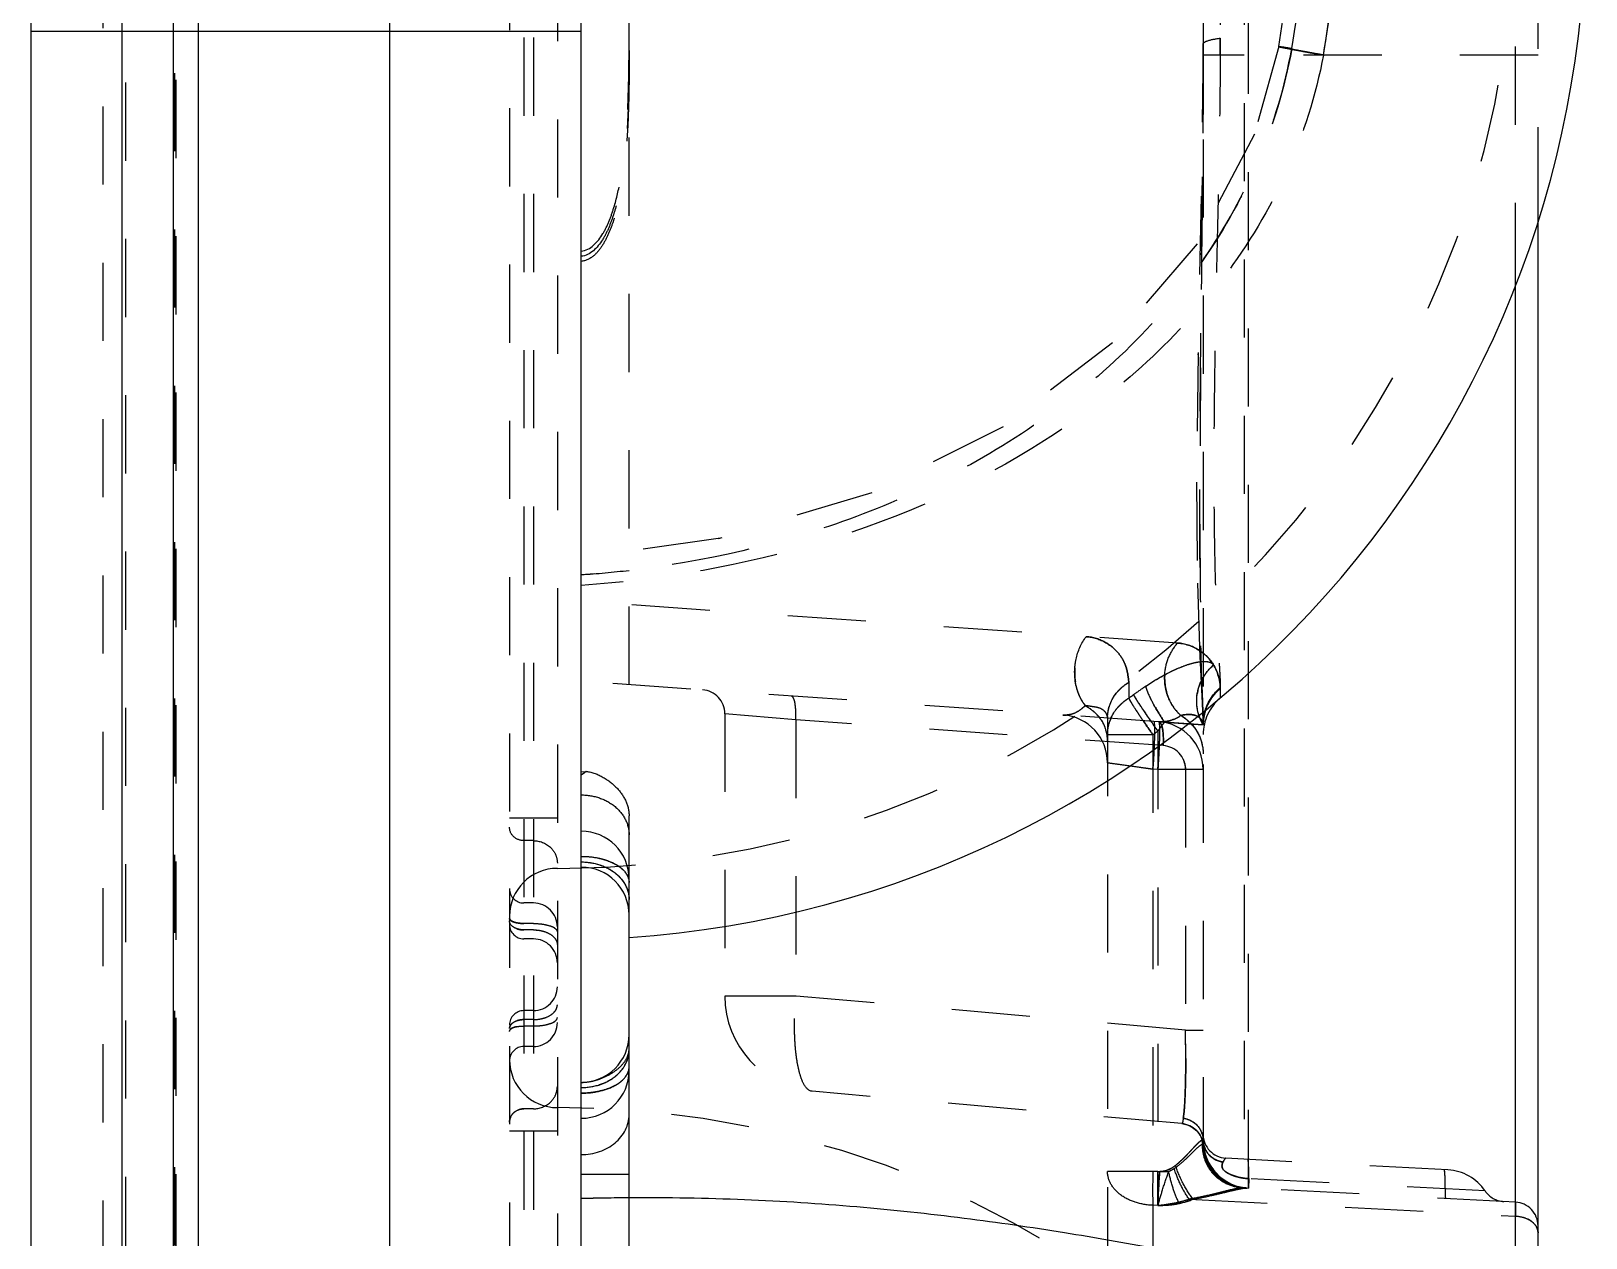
# Model space of a CAD drawing. Header units: millimetres. Extents: x -840 to 1682, y -9216 to -2117.
# Drawn here: x -127.96 to -95.46, y -2561.05 to -2535.83 of the extents above; entities that cross this region are included whole.
import ezdxf

# ---------------------------------------------------------------- set-up
doc = ezdxf.new("R2010")
doc.units = ezdxf.units.MM
doc.header["$LTSCALE"] = 16.335
doc.linetypes.add('HIDDEN', pattern=[0.2, 0.1, -0.1])
doc.layers.get('0').update_dxf_attribs({"linetype": 'CONTINUOUS'})
doc.layers.add('DEFAULT_2', color=8, linetype='HIDDEN')

msp = doc.modelspace()

# ---------------------------------------------------------------- linework, layer by layer
at = {"color": 7, "linetype": 'Continuous'}
for p, q in [((-126.068, -2404.732), (-126.068, -2616.931)), ((-124.99, -2616.987), (-124.99, -2404.675)), ((-124.463, -2616.488), (-124.463, -2405.175)), ((-127.963, -2614.933), (-127.963, -2406.729)), ((-120.463, -2605.831), (-120.463, -2415.831)), ((-116.463, -2601.831), (-116.463, -2419.831)), ((-127.963, -2535.831), (-116.463, -2535.831)), ((-96.463, -2565.159), (-96.463, -2539.47)), ((-96.937, -2561.657), (-96.937, -2541.057)), ((-115.463, -2597.275), (-115.463, -2553.557)), ((-115.463, -2559.73), (-116.463, -2559.73))]:
    msp.add_line(p, q, dxfattribs=at)
for centre, radius, start, end in [((-116.963, -2533.331), 21.5, 274.0006, 85.9994), ((-116.463, -2553.555), 1, 0, 90), ((-116.463, -2557.555), 1, 270, 0)]:
    msp.add_arc(centre, radius, start, end, dxfattribs=at)
for points, knots in [([(-115.756, -2559.068), (-115.668, -2558.994), (-115.519, -2558.815), (-115.463, -2558.587), (-115.463, -2558.478)], [0, 0, 0, 0, 0.513654, 1, 1, 1, 1]), ([(-116.463, -2559.313), (-116.334, -2559.313), (-116.079, -2559.272), (-115.851, -2559.148), (-115.756, -2559.068)], [0, 0, 0, 0, 0.510803, 1, 1, 1, 1]), ([(-100.951, -2561.867), (-101.049, -2561.872), (-101.291, -2561.854), (-101.714, -2561.795), (-102.26, -2561.699), (-102.915, -2561.575), (-103.667, -2561.43), (-104.825, -2561.211), (-106.428, -2560.929), (-108.502, -2560.628), (-110.732, -2560.389), (-113.068, -2560.24), (-114.657, -2560.212), (-115.461, -2560.218)], [0, 0, 0, 0, 0.020044, 0.049542, 0.087724, 0.133626, 0.186248, 0.244638, 0.375348, 0.520016, 0.674356, 0.835168, 1, 1, 1, 1])]:
    msp.add_open_spline(points, degree=3, knots=knots, dxfattribs=at)
at = {"layer": 'DEFAULT_2', "color": 8, "linetype": 'HIDDEN'}
for p, q in [((-125.99, -2406.228), (-125.99, -2615.435)), ((-124.937, -2406.173), (-124.937, -2615.49)), ((-126.463, -2406.727), (-126.463, -2614.935)), ((-124.963, -2415.831), (-124.963, -2605.831)), ((-117.963, -2419.831), (-117.963, -2601.831)), ((-116.963, -2423.331), (-116.963, -2598.331)), ((-117.663, -2424.888), (-117.663, -2596.775)), ((-117.463, -2424.888), (-117.463, -2596.775)), ((-115.463, -2549.492), (-115.463, -2512.831)), ((-103.463, -2518.492), (-103.463, -2559.101)), ((-96.937, -2541.057), (-96.937, -2525.605)), ((-96.463, -2539.47), (-96.463, -2527.192)), ((-103.108, -2530.803), (-103.108, -2535.978)), ((-102.61, -2534.07), (-102.61, -2560.01)), ((-102.516, -2560.015), (-102.516, -2534.065)), ((-103.463, -2536.101), (-103.505, -2539.331)), ((-103.463, -2536.101), (-103.463, -2536.15)), ((-103.463, -2536.15), (-103.463, -2536.333)), ((-103.108, -2536.108), (-103.108, -2535.978)), ((-101.884, -2536.156), (-102.407, -2538.03)), ((-101.882, -2536.156), (-101.884, -2536.156)), ((-96.463, -2536.331), (-103.463, -2536.331)), ((-102.39, -2537.985), (-103.616, -2540.319)), ((-103.504, -2539.284), (-103.572, -2542.601)), ((-103.589, -2540.28), (-105.393, -2542.379)), ((-105.358, -2542.346), (-107.685, -2544.127)), ((-103.571, -2542.559), (-103.602, -2545.298)), ((-107.644, -2544.102), (-110.438, -2545.502)), ((-103.602, -2545.262), (-103.585, -2547.398)), ((-110.393, -2545.484), (-113.601, -2546.443)), ((-113.552, -2546.432), (-116.463, -2546.838)), ((-103.585, -2547.369), (-103.535, -2548.923)), ((-103.997, -2548.623), (-116.463, -2547.751)), ((-103.536, -2548.901), (-103.463, -2550.287)), ((-104.394, -2550.266), (-116.463, -2549.422)), ((-105.019, -2549.442), (-105.019, -2549.773)), ((-103.108, -2549.557), (-103.108, -2549.771)), ((-111.981, -2550.228), (-113.463, -2550.098)), ((-113.463, -2550.098), (-113.463, -2555.999)), ((-104.299, -2550.765), (-111.981, -2550.228)), ((-111.981, -2550.228), (-111.981, -2555.999)), ((-105.463, -2550.191), (-105.463, -2562.911)), ((-103.463, -2550.331), (-104.275, -2550.275)), ((-104.275, -2550.275), (-103.888, -2550.302)), ((-104.516, -2550.537), (-105.463, -2550.537)), ((-104.516, -2550.537), (-104.516, -2559.668)), ((-104.411, -2550.463), (-104.411, -2559.67)), ((-103.888, -2550.302), (-103.568, -2550.324)), ((-103.568, -2550.324), (-103.463, -2550.331)), ((-103.464, -2550.331), (-103.463, -2550.331)), ((-103.463, -2550.312), (-103.463, -2550.287)), ((-103.463, -2550.331), (-103.463, -2550.331)), ((-104.516, -2551.257), (-105.463, -2551.124)), ((-105.463, -2551.124), (-105.043, -2551.183)), ((-105.043, -2551.183), (-104.516, -2551.257)), ((-116.463, -2551.314), (-116.359, -2551.305)), ((-104.411, -2551.264), (-104.516, -2551.257)), ((-103.463, -2551.264), (-104.411, -2551.264)), ((-103.834, -2551.264), (-103.834, -2556.711)), ((-116.963, -2552.285), (-117.963, -2552.285)), ((-115.463, -2553.557), (-115.463, -2552.235)), ((-117.463, -2552.752), (-117.663, -2552.752)), ((-117.463, -2554.055), (-117.663, -2554.055)), ((-117.463, -2554.483), (-117.663, -2554.483)), ((-117.463, -2554.617), (-117.663, -2554.617)), ((-117.463, -2554.805), (-117.663, -2554.805)), ((-111.981, -2555.999), (-113.463, -2555.999)), ((-103.834, -2556.711), (-111.981, -2555.999)), ((-117.463, -2556.305), (-117.663, -2556.305)), ((-117.463, -2556.492), (-117.663, -2556.492)), ((-117.463, -2556.626), (-117.663, -2556.626)), ((-103.834, -2556.711), (-103.463, -2556.711)), ((-117.463, -2557.055), (-117.663, -2557.055)), ((-103.912, -2558.667), (-111.638, -2557.991)), ((-117.463, -2558.357), (-117.663, -2558.357)), ((-103.912, -2558.667), (-103.773, -2558.7)), ((-116.963, -2558.824), (-117.963, -2558.824)), ((-103.463, -2559.016), (-103.481, -2559.014)), ((-103.463, -2558.895), (-103.463, -2558.895)), ((-103.463, -2558.964), (-103.463, -2559.001)), ((-103.662, -2559.245), (-103.77, -2559.353)), ((-103.473, -2559.11), (-103.483, -2559.109)), ((-104.516, -2559.668), (-105.463, -2559.668)), ((-104.411, -2559.67), (-104.516, -2559.668)), ((-104.411, -2559.67), (-104.183, -2559.67)), ((-98.347, -2559.633), (-102.99, -2559.39)), ((-96.937, -2560.307), (-102.649, -2560.008)), ((-97.569, -2560.074), (-102.511, -2559.815)), ((-103.757, -2560.242), (-96.937, -2560.599)), ((-104.404, -2560.375), (-104.516, -2560.374)), ((-104.411, -2560.376), (-104.516, -2560.374)), ((-104.516, -2560.374), (-104.516, -2563.617))]:
    msp.add_line(p, q, dxfattribs=at)
for points in [[(-103.464, -2550.331), (-103.463, -2550.331), (-103.464, -2550.331)], [(-103.462, -2550.333), (-103.463, -2550.331), (-103.463, -2550.331)], [(-103.775, -2558.699), (-103.686, -2558.744), (-103.596, -2558.818), (-103.529, -2558.905), (-103.486, -2558.996), (-103.466, -2559.067), (-103.462, -2559.092), (-103.461, -2559.097)], [(-103.461, -2559.097), (-103.461, -2559.098), (-103.461, -2559.098), (-103.461, -2559.096)]]:
    msp.add_lwpolyline(points, dxfattribs=at)
for centre, radius, start, end in [((-116.963, -2533.331), 20, 270, 90), ((-117.746, -2533.324), 16.112, 349.875, 85.4334), ((-117.873, -2533.328), 17.186, 349.9357, 1.8802), ((-117.758, -2533.329), 16.398, 349.9244, 359.9904), ((-117.847, -2533.329), 17.16, 349.9244, 357.9924), ((-203.43, -2536.017), 100.323, 359.81462, 359.94819), ((-117.905, -2525.812), 21.43, 273.858, 276.5505), ((-104.036, -2549.549), 0.918, 40.78, 51.3274), ((-104.06, -2549.575), 0.952, 359.9474, 40.7718), ((-104.843, -2549.233), 1.306, 175.9701, 188.7435), ((-113.963, -2550.098), 0.5, 0, 86), ((-97.333, -2560.33), 13.057, 124.1303, 125.5164), ((-102.704, -2549.826), 0.895, 166.0032, 170.8244), ((-102.468, -2550.343), 0.999, 129.8251, 146.304), ((-105.244, -2549.388), 0.872, 214.3117, 218.2816), ((-116.574, -2533.361), 20.072, 305.1498, 305.4998), ((-56.665, -2548.148), 46.844, 181.8429, 182.3124), ((-102.463, -2550.536), 1, 130.124, 180), ((-106.463, -2551.124), 1, 0, 86), ((-106.378, -2549.547), 0.583, 285.1561, 301.6171), ((-104.596, -2550.542), 0.868, 156.3961, 159.7638), ((-86.43, -2537.836), 22.1, 214.1479, 215.0795), ((-88.078, -2538.812), 20.063, 214.4024, 214.7614), ((-86.333, -2537.605), 22.185, 214.755, 215.4241), ((-99.616, -2547.222), 5.57, 209.5745, 213.2367), ((-96.628, -2555.915), 9.502, 143.5912, 144.995), ((-104.463, -2551.264), 1, 0, 86), ((-97.119, -2555.556), 8.894, 143.5708, 144.0631), ((-104.444, -2550.992), 0.999, 50.1918, 58.9203), ((-106.244, -2550.669), 0.781, 9.5116, 21.8999), ((-106.214, -2550.664), 0.751, 0.0484, 9.463), ((-116.609, -2533.363), 21.005, 305.1498, 305.4998), ((-116.587, -2533.393), 20.968, 305.1496, 305.4996), ((-96.362, -2556.104), 9.829, 144.0699, 144.9797), ((-122.717, -2549.986), 18.246, 356.0079, 357.2093), ((-118.629, -2550.198), 14.153, 357.2578, 357.5618), ((-106.162, -2550.642), 1.867, 356.2357, 0.0734), ((-104.334, -2551.264), 0.5, 0.0002, 86.0002), ((-129.125, -2533.433), 21.963, 305.2053, 305.5386), ((-116.963, -2554.331), 1, 90, 180), ((-116.463, -2554.305), 1, 0, 90), ((-117.663, -2553.755), 0.3, 180, 270), ((-117.463, -2554.555), 0.5, 0, 90), ((-117.663, -2554.505), 0.3, 180, 270), ((-117.463, -2555.305), 0.5, 0, 90), ((-117.463, -2555.805), 0.5, 270, 0), ((-111.463, -2555.999), 2, 180, 265), ((-117.663, -2556.605), 0.3, 90, 180), ((-117.463, -2556.555), 0.5, 270, 0), ((-133.869, -2557.321), 30.041, 0.0327, 1.1618), ((-117.663, -2557.355), 0.3, 90, 180), ((-116.463, -2556.805), 1, 270, 0), ((-116.963, -2557.331), 1, 180, 270), ((-116.963, -2578.331), 20, 270, 90), ((-103.956, -2559.165), 0.5, 5.705, 85), ((-103.947, -2559.029), 0.485, 16.0879, 27.6972), ((-102.963, -2558.89), 0.5, 180, 266.9973), ((-102.463, -2559.016), 1, 180, 267), ((-103.037, -2559.016), 0.427, 180.0105, 190.5481), ((-102.571, -2559.111), 0.913, 179.8426, 213.0193), ((-102.563, -2559.111), 0.9, 180, 267), ((-102.588, -2559.123), 0.892, 212.9502, 222.8185), ((-98.399, -2560.632), 1, 33.9091, 87), ((-115.123, -2610.56), 50.344, 90.3848, 91.5262), ((-104.357, -2558.565), 1.781, 282.2757, 289.6923), ((-97.154, -2559.795), 0.5, 213.9092, 267), ((-96.963, -2560.806), 0.5, 359.9559, 86.9976), ((-115.813, -2560.293), 18.879, 359.0701, 359.5515)]:
    msp.add_arc(centre, radius, start, end, dxfattribs=at)
for points, knots in [([(-116.463, -2540.43), (-116.27, -2540.416), (-116.038, -2540.147), (-115.877, -2539.803), (-115.745, -2539.427), (-115.637, -2538.944), (-115.527, -2538.154), (-115.471, -2537.151), (-115.463, -2536.346), (-115.463, -2535.942)], [0, 0, 0, 0, 0.121674, 0.183671, 0.245621, 0.369741, 0.494503, 0.746031, 1, 1, 1, 1]), ([(-101.613, -2536.198), (-101.759, -2537.02), (-102.251, -2538.631), (-103.499, -2540.808), (-105.15, -2542.679), (-107.099, -2544.219), (-109.264, -2545.432), (-112.347, -2546.631), (-114.815, -2547.083), (-116.463, -2547.194)], [0, 0, 0, 0, 0.126244, 0.251805, 0.376624, 0.501064, 0.625537, 0.750283, 1, 1, 1, 1]), ([(-115.463, -2536.236), (-115.463, -2536.625), (-115.472, -2537.399), (-115.532, -2538.363), (-115.645, -2539.121), (-115.754, -2539.585), (-115.886, -2539.944), (-116.047, -2540.274), (-116.277, -2540.525), (-116.463, -2540.538)], [0, 0, 0, 0, 0.253843, 0.505201, 0.629895, 0.753983, 0.815944, 0.877983, 1, 1, 1, 1]), ([(-103.463, -2550.311), (-103.463, -2550.252), (-103.469, -2550.098), (-103.481, -2549.809), (-103.493, -2549.408), (-103.512, -2548.651), (-103.528, -2547.449), (-103.536, -2545.723), (-103.526, -2543.66), (-103.505, -2541.319), (-103.477, -2538.768), (-103.463, -2537.006), (-103.463, -2536.101)], [0, 0, 0, 0, 0.012552, 0.032599, 0.060917, 0.097278, 0.192377, 0.314862, 0.461532, 0.627904, 0.80905, 1, 1, 1, 1]), ([(-103.463, -2536.101), (-103.463, -2536.087), (-103.428, -2536.053), (-103.311, -2536.011), (-103.195, -2535.99), (-103.108, -2535.978)], [0, 0, 0, 0, 0.111945, 0.318091, 1, 1, 1, 1]), ([(-103.452, -2540.594), (-102.999, -2539.939), (-102.216, -2538.532), (-101.753, -2536.987), (-101.613, -2536.198)], [0, 0, 0, 0, 0.498714, 1, 1, 1, 1]), ([(-103.108, -2535.978), (-103.107, -2536.817), (-103.128, -2538.453), (-103.186, -2540.82), (-103.228, -2543), (-103.246, -2544.935), (-103.232, -2546.577), (-103.197, -2547.887), (-103.146, -2548.758), (-103.115, -2549.274), (-103.107, -2549.472), (-103.108, -2549.557)], [0, 0, 0, 0, 0.185408, 0.361202, 0.523074, 0.666856, 0.788696, 0.885789, 0.956153, 0.981343, 1, 1, 1, 1]), ([(-100.951, -2536.331), (-101.015, -2536.32), (-101.141, -2536.297), (-101.322, -2536.265), (-101.486, -2536.235), (-101.624, -2536.209), (-101.721, -2536.19), (-101.782, -2536.178), (-101.817, -2536.172), (-101.843, -2536.166), (-101.865, -2536.162), (-101.874, -2536.158), (-101.884, -2536.158), (-101.884, -2536.156)], [0, 0, 0, 0, 0.205448, 0.403234, 0.581864, 0.732605, 0.848748, 0.893399, 0.930044, 0.959336, 0.981141, 0.995023, 1, 1, 1, 1]), ([(-101.884, -2536.156), (-101.884, -2536.158), (-101.874, -2536.158), (-101.865, -2536.162), (-101.843, -2536.166), (-101.817, -2536.172), (-101.782, -2536.178), (-101.721, -2536.19), (-101.624, -2536.209), (-101.486, -2536.235), (-101.322, -2536.265), (-101.141, -2536.297), (-101.015, -2536.32), (-100.951, -2536.331)], [0, 0, 0, 0, 0.004978, 0.018861, 0.040666, 0.069959, 0.106605, 0.151255, 0.267399, 0.41814, 0.596769, 0.794554, 1, 1, 1, 1]), ([(-101.613, -2536.198), (-101.676, -2536.187), (-101.758, -2536.173), (-101.848, -2536.161), (-101.874, -2536.156), (-101.882, -2536.156)], [0, 0, 0, 0, 0.708802, 0.91018, 1, 1, 1, 1]), ([(-100.951, -2536.331), (-101.107, -2537.172), (-101.632, -2538.816), (-102.96, -2541.022), (-104.702, -2542.904), (-107.425, -2544.958), (-111.37, -2546.704), (-114.758, -2547.302), (-116.463, -2547.417)], [0, 0, 0, 0, 0.125438, 0.250467, 0.375087, 0.499635, 0.749091, 1, 1, 1, 1]), ([(-115.463, -2536.502), (-115.463, -2536.878), (-115.47, -2537.44), (-115.511, -2538.186), (-115.565, -2538.74), (-115.651, -2539.287), (-115.763, -2539.734), (-115.893, -2540.078), (-116.022, -2540.324), (-116.193, -2540.544), (-116.37, -2540.638), (-116.463, -2540.644)], [0, 0, 0, 0, 0.252911, 0.378471, 0.503369, 0.627606, 0.751274, 0.813052, 0.874938, 0.937226, 1, 1, 1, 1]), ([(-103.463, -2536.333), (-103.465, -2537.808), (-103.498, -2540.58), (-103.534, -2544.368), (-103.534, -2547.334), (-103.506, -2549.002), (-103.485, -2549.655)], [0, 0, 0, 0, 0.33212, 0.624329, 0.852952, 1, 1, 1, 1]), ([(-102.61, -2536.331), (-102.716, -2536.331), (-102.912, -2536.332), (-103.169, -2536.332), (-103.347, -2536.337), (-103.436, -2536.335), (-103.462, -2536.339)], [0, 0, 0, 0, 0.37247, 0.688872, 0.907573, 1, 1, 1, 1]), ([(-106.147, -2549.141), (-106.142, -2549.081), (-106.11, -2548.85), (-106.014, -2548.625), (-105.908, -2548.489)], [0, 0, 0, 0, 0.260014, 1, 1, 1, 1]), ([(-105.019, -2549.442), (-105.028, -2549.335), (-105.05, -2549.174), (-105.134, -2548.974), (-105.261, -2548.788), (-105.505, -2548.579), (-105.764, -2548.497), (-105.908, -2548.489)], [0, 0, 0, 0, 0.225848, 0.338007, 0.452081, 0.697637, 1, 1, 1, 1]), ([(-105.908, -2548.489), (-105.764, -2548.497), (-105.505, -2548.579), (-105.261, -2548.788), (-105.134, -2548.974), (-105.05, -2549.174), (-105.028, -2549.335), (-105.019, -2549.442)], [0, 0, 0, 0, 0.302346, 0.54791, 0.661988, 0.77416, 1, 1, 1, 1]), ([(-104.266, -2549.273), (-104.258, -2549.152), (-104.203, -2548.916), (-104.075, -2548.709), (-103.997, -2548.623)], [0, 0, 0, 0, 0.507273, 1, 1, 1, 1]), ([(-103.996, -2548.622), (-103.825, -2548.634), (-103.53, -2548.741), (-103.198, -2549.09), (-103.108, -2549.398), (-103.108, -2549.576)], [0, 0, 0, 0, 0.36378, 0.624582, 1, 1, 1, 1]), ([(-103.462, -2548.833), (-103.494, -2548.807), (-103.651, -2548.696), (-103.844, -2548.632), (-103.996, -2548.622)], [0, 0, 0, 0, 0.209657, 1, 1, 1, 1]), ([(-105.928, -2549.928), (-105.968, -2549.877), (-106.115, -2549.641), (-106.161, -2549.351), (-106.147, -2549.141)], [0, 0, 0, 0, 0.235706, 1, 1, 1, 1]), ([(-104.66, -2549.521), (-104.495, -2549.41), (-104.251, -2549.265), (-103.928, -2549.121), (-103.728, -2549.05), (-103.556, -2549.012), (-103.398, -2548.998), (-103.277, -2549.03), (-103.246, -2549.08)], [0, 0, 0, 0, 0.385547, 0.547715, 0.685045, 0.797203, 0.88521, 1, 1, 1, 1]), ([(-104.66, -2549.521), (-104.439, -2549.372), (-104.119, -2549.189), (-103.705, -2549.041), (-103.533, -2549.008), (-103.459, -2549.006)], [0, 0, 0, 0, 0.606157, 0.831758, 1, 1, 1, 1]), ([(-104.266, -2549.273), (-104.277, -2549.435), (-104.232, -2549.761), (-104.046, -2550.036), (-103.928, -2550.136)], [0, 0, 0, 0, 0.512519, 1, 1, 1, 1]), ([(-103.463, -2550.331), (-103.579, -2550.141), (-103.648, -2549.768), (-103.482, -2549.339), (-103.333, -2549.154), (-103.246, -2549.08)], [0, 0, 0, 0, 0.48965, 0.749746, 1, 1, 1, 1]), ([(-103.471, -2549.356), (-103.456, -2549.33), (-103.393, -2549.229), (-103.313, -2549.138), (-103.246, -2549.08)], [0, 0, 0, 0, 0.258137, 1, 1, 1, 1]), ([(-103.459, -2549.006), (-103.435, -2549.005), (-103.36, -2549.006), (-103.273, -2549.036), (-103.246, -2549.08)], [0, 0, 0, 0, 0.319985, 1, 1, 1, 1]), ([(-106.06, -2549.702), (-106.068, -2549.68), (-106.102, -2549.593), (-106.124, -2549.501), (-106.135, -2549.432)], [0, 0, 0, 0, 0.245139, 1, 1, 1, 1]), ([(-105.463, -2550.191), (-105.463, -2550.044), (-105.377, -2549.739), (-105.15, -2549.521), (-105.019, -2549.442)], [0, 0, 0, 0, 0.489294, 1, 1, 1, 1]), ([(-105.41, -2549.902), (-105.375, -2549.808), (-105.268, -2549.629), (-105.108, -2549.496), (-105.019, -2549.442)], [0, 0, 0, 0, 0.491748, 1, 1, 1, 1]), ([(-104.275, -2550.275), (-104.369, -2550.131), (-104.494, -2549.927), (-104.614, -2549.671), (-104.652, -2549.566), (-104.66, -2549.521)], [0, 0, 0, 0, 0.606502, 0.841988, 1, 1, 1, 1]), ([(-104.595, -2549.709), (-104.603, -2549.69), (-104.629, -2549.629), (-104.652, -2549.567), (-104.66, -2549.521)], [0, 0, 0, 0, 0.307144, 1, 1, 1, 1]), ([(-104.124, -2549.899), (-104.165, -2549.83), (-104.208, -2549.731), (-104.235, -2549.627), (-104.241, -2549.601)], [0, 0, 0, 0, 0.74646, 1, 1, 1, 1]), ([(-103.463, -2550.287), (-103.46, -2550.149), (-103.392, -2549.87), (-103.215, -2549.646), (-103.108, -2549.557)], [0, 0, 0, 0, 0.498979, 1, 1, 1, 1]), ([(-103.463, -2550.331), (-103.463, -2550.185), (-103.397, -2549.896), (-103.214, -2549.664), (-103.108, -2549.576)], [0, 0, 0, 0, 0.51386, 1, 1, 1, 1]), ([(-103.463, -2550.331), (-103.463, -2550.182), (-103.396, -2549.893), (-103.212, -2549.663), (-103.108, -2549.576)], [0, 0, 0, 0, 0.522986, 1, 1, 1, 1]), ([(-103.33, -2549.819), (-103.315, -2549.793), (-103.252, -2549.697), (-103.173, -2549.611), (-103.108, -2549.557)], [0, 0, 0, 0, 0.25672, 1, 1, 1, 1]), ([(-111.981, -2550.228), (-111.973, -2550.111), (-111.977, -2549.952), (-112.013, -2549.788), (-112.054, -2549.731), (-112.076, -2549.729)], [0, 0, 0, 0, 0.666328, 0.875879, 1, 1, 1, 1]), ([(-111.981, -2550.228), (-111.973, -2550.111), (-111.977, -2549.952), (-112.013, -2549.788), (-112.054, -2549.731), (-112.076, -2549.729)], [0, 0, 0, 0, 0.666337, 0.875883, 1, 1, 1, 1]), ([(-106.394, -2550.126), (-106.314, -2550.132), (-106.136, -2550.1), (-105.995, -2549.993), (-105.928, -2549.928)], [0, 0, 0, 0, 0.463311, 1, 1, 1, 1]), ([(-105.928, -2549.928), (-105.94, -2549.94), (-105.985, -2549.981), (-106.034, -2550.02), (-106.072, -2550.043)], [0, 0, 0, 0, 0.267137, 1, 1, 1, 1]), ([(-105.964, -2549.879), (-105.992, -2549.838), (-106.026, -2549.779), (-106.053, -2549.717), (-106.06, -2549.702)], [0, 0, 0, 0, 0.74447, 1, 1, 1, 1]), ([(-105.463, -2550.191), (-105.463, -2550.16), (-105.481, -2550.093), (-105.559, -2550.01), (-105.662, -2549.966), (-105.76, -2549.955), (-105.844, -2549.94), (-105.898, -2549.934), (-105.928, -2549.928)], [0, 0, 0, 0, 0.162704, 0.337027, 0.56369, 0.722271, 0.840376, 1, 1, 1, 1]), ([(-105.928, -2549.928), (-105.9, -2549.944), (-105.791, -2550.011), (-105.695, -2550.099), (-105.637, -2550.174)], [0, 0, 0, 0, 0.255219, 1, 1, 1, 1]), ([(-105.928, -2549.928), (-105.837, -2549.98), (-105.67, -2550.107), (-105.557, -2550.285), (-105.519, -2550.378)], [0, 0, 0, 0, 0.511945, 1, 1, 1, 1]), ([(-105.463, -2550.537), (-105.463, -2550.388), (-105.378, -2550.078), (-105.151, -2549.854), (-105.019, -2549.773)], [0, 0, 0, 0, 0.491464, 1, 1, 1, 1]), ([(-104.516, -2550.537), (-104.575, -2550.459), (-104.68, -2550.303), (-104.823, -2550.088), (-104.937, -2549.915), (-104.993, -2549.812), (-105.019, -2549.773)], [0, 0, 0, 0, 0.322862, 0.61419, 0.846775, 1, 1, 1, 1]), ([(-104.914, -2549.948), (-104.925, -2549.93), (-104.961, -2549.872), (-104.997, -2549.814), (-105.019, -2549.773)], [0, 0, 0, 0, 0.31234, 1, 1, 1, 1]), ([(-104.919, -2549.702), (-104.897, -2549.742), (-104.835, -2549.842), (-104.668, -2550.098), (-104.52, -2550.311), (-104.411, -2550.463)], [0, 0, 0, 0, 0.150391, 0.385831, 1, 1, 1, 1]), ([(-104.81, -2549.88), (-104.822, -2549.861), (-104.859, -2549.803), (-104.896, -2549.744), (-104.919, -2549.702)], [0, 0, 0, 0, 0.318201, 1, 1, 1, 1]), ([(-104.72, -2550.242), (-104.738, -2550.215), (-104.804, -2550.117), (-104.868, -2550.019), (-104.914, -2549.948)], [0, 0, 0, 0, 0.277805, 1, 1, 1, 1]), ([(-104.631, -2550.148), (-104.648, -2550.123), (-104.708, -2550.035), (-104.768, -2549.945), (-104.81, -2549.88)], [0, 0, 0, 0, 0.27659, 1, 1, 1, 1]), ([(-104.461, -2549.971), (-104.474, -2549.947), (-104.522, -2549.862), (-104.566, -2549.774), (-104.595, -2549.709)], [0, 0, 0, 0, 0.272794, 1, 1, 1, 1]), ([(-103.928, -2550.136), (-103.947, -2550.12), (-104.022, -2550.049), (-104.085, -2549.966), (-104.124, -2549.899)], [0, 0, 0, 0, 0.245631, 1, 1, 1, 1]), ([(-103.299, -2549.789), (-103.312, -2549.808), (-103.362, -2549.889), (-103.4, -2549.978), (-103.42, -2550.046)], [0, 0, 0, 0, 0.243636, 1, 1, 1, 1]), ([(-104.498, -2550.259), (-104.492, -2550.259), (-104.488, -2550.293), (-104.482, -2550.339), (-104.481, -2550.437), (-104.481, -2550.562), (-104.486, -2550.718), (-104.496, -2550.953), (-104.507, -2551.134), (-104.516, -2551.257)], [0, 0, 0, 0, 0.019205, 0.073237, 0.16633, 0.295504, 0.454814, 0.633137, 1, 1, 1, 1]), ([(-104.498, -2550.259), (-104.495, -2550.259), (-104.49, -2550.274), (-104.486, -2550.297), (-104.483, -2550.341), (-104.481, -2550.402), (-104.481, -2550.481), (-104.483, -2550.615), (-104.486, -2550.723), (-104.49, -2550.8)], [0, 0, 0, 0, 0.018648, 0.06514, 0.144185, 0.25767, 0.403585, 0.579146, 1, 1, 1, 1]), ([(-104.394, -2550.266), (-104.391, -2550.266), (-104.387, -2550.275), (-104.382, -2550.299), (-104.378, -2550.356), (-104.376, -2550.446), (-104.377, -2550.569), (-104.381, -2550.718), (-104.391, -2550.953), (-104.402, -2551.137), (-104.411, -2551.264)], [0, 0, 0, 0, 0.007002, 0.022206, 0.07957, 0.171982, 0.295843, 0.44667, 0.61886, 1, 1, 1, 1]), ([(-104.394, -2550.266), (-104.314, -2550.272), (-104.148, -2550.255), (-103.998, -2550.183), (-103.929, -2550.136)], [0, 0, 0, 0, 0.489997, 1, 1, 1, 1]), ([(-103.929, -2550.136), (-103.998, -2550.182), (-104.148, -2550.255), (-104.314, -2550.272), (-104.394, -2550.266)], [0, 0, 0, 0, 0.510032, 1, 1, 1, 1]), ([(-104.394, -2550.266), (-104.372, -2550.268), (-104.331, -2550.325), (-104.296, -2550.49), (-104.292, -2550.649), (-104.299, -2550.765)], [0, 0, 0, 0, 0.124088, 0.333643, 1, 1, 1, 1]), ([(-104.295, -2550.64), (-104.295, -2550.553), (-104.304, -2550.434), (-104.34, -2550.308), (-104.376, -2550.268), (-104.394, -2550.266)], [0, 0, 0, 0, 0.654875, 0.868771, 1, 1, 1, 1]), ([(-103.929, -2550.137), (-103.88, -2550.119), (-103.794, -2550.116), (-103.71, -2550.116), (-103.678, -2550.121)], [0, 0, 0, 0, 0.613839, 1, 1, 1, 1]), ([(-103.463, -2550.331), (-103.463, -2550.308), (-103.475, -2550.252), (-103.539, -2550.169), (-103.646, -2550.122), (-103.751, -2550.113), (-103.841, -2550.12), (-103.898, -2550.126), (-103.928, -2550.137)], [0, 0, 0, 0, 0.122214, 0.286782, 0.526784, 0.707062, 0.832457, 1, 1, 1, 1]), ([(-103.928, -2550.137), (-103.79, -2550.22), (-103.552, -2550.456), (-103.464, -2550.781), (-103.463, -2550.939)], [0, 0, 0, 0, 0.505056, 1, 1, 1, 1]), ([(-103.804, -2550.225), (-103.772, -2550.252), (-103.652, -2550.365), (-103.561, -2550.511), (-103.519, -2550.627)], [0, 0, 0, 0, 0.253707, 1, 1, 1, 1]), ([(-103.678, -2550.121), (-103.621, -2550.132), (-103.527, -2550.171), (-103.476, -2550.257), (-103.468, -2550.293)], [0, 0, 0, 0, 0.613965, 1, 1, 1, 1]), ([(-103.463, -2550.331), (-103.477, -2550.308), (-103.531, -2550.209), (-103.566, -2550.101), (-103.582, -2550.017)], [0, 0, 0, 0, 0.240469, 1, 1, 1, 1]), ([(-103.471, -2550.038), (-103.47, -2550.067), (-103.467, -2550.158), (-103.463, -2550.249), (-103.463, -2550.311)], [0, 0, 0, 0, 0.318788, 1, 1, 1, 1]), ([(-104.411, -2551.264), (-104.408, -2551.215), (-104.395, -2551.028), (-104.386, -2550.841), (-104.381, -2550.704)], [0, 0, 0, 0, 0.263856, 1, 1, 1, 1]), ([(-116.359, -2551.306), (-116.234, -2551.316), (-115.999, -2551.414), (-115.716, -2551.632), (-115.515, -2551.91), (-115.463, -2552.129), (-115.463, -2552.235)], [0, 0, 0, 0, 0.272472, 0.529541, 0.770834, 1, 1, 1, 1]), ([(-116.463, -2551.796), (-116.334, -2551.796), (-116.079, -2551.838), (-115.748, -2552.018), (-115.519, -2552.294), (-115.463, -2552.522), (-115.463, -2552.632)], [0, 0, 0, 0, 0.270337, 0.529238, 0.771047, 1, 1, 1, 1]), ([(-117.663, -2552.752), (-117.739, -2552.752), (-117.894, -2552.697), (-117.963, -2552.545), (-117.963, -2552.472)], [0, 0, 0, 0, 0.511817, 1, 1, 1, 1]), ([(-117.463, -2552.752), (-117.337, -2552.752), (-117.138, -2552.827), (-116.991, -2553.034), (-116.963, -2553.159), (-116.963, -2553.219)], [0, 0, 0, 0, 0.506792, 0.756013, 1, 1, 1, 1]), ([(-116.463, -2553.08), (-116.335, -2553.08), (-116.09, -2553.105), (-115.769, -2553.216), (-115.534, -2553.387), (-115.463, -2553.555), (-115.463, -2553.63)], [0, 0, 0, 0, 0.311667, 0.591493, 0.818798, 1, 1, 1, 1]), ([(-116.463, -2553.08), (-116.431, -2553.08), (-116.302, -2553.083), (-116.174, -2553.1), (-116.081, -2553.121)], [0, 0, 0, 0, 0.253409, 1, 1, 1, 1]), ([(-116.463, -2553.197), (-116.334, -2553.197), (-116.081, -2553.236), (-115.752, -2553.403), (-115.521, -2553.662), (-115.463, -2553.88), (-115.463, -2553.983)], [0, 0, 0, 0, 0.276956, 0.538957, 0.778219, 1, 1, 1, 1]), ([(-116.081, -2553.121), (-116.051, -2553.128), (-115.939, -2553.157), (-115.831, -2553.2), (-115.756, -2553.241)], [0, 0, 0, 0, 0.264986, 1, 1, 1, 1]), ([(-116.081, -2553.257), (-116.051, -2553.267), (-115.936, -2553.31), (-115.828, -2553.371), (-115.756, -2553.428)], [0, 0, 0, 0, 0.257789, 1, 1, 1, 1]), ([(-115.756, -2553.241), (-115.719, -2553.261), (-115.597, -2553.338), (-115.494, -2553.462), (-115.471, -2553.562)], [0, 0, 0, 0, 0.291878, 1, 1, 1, 1]), ([(-115.756, -2553.428), (-115.732, -2553.447), (-115.642, -2553.525), (-115.568, -2553.624), (-115.529, -2553.703)], [0, 0, 0, 0, 0.260127, 1, 1, 1, 1]), ([(-115.529, -2553.703), (-115.518, -2553.725), (-115.481, -2553.814), (-115.463, -2553.912), (-115.463, -2553.983)], [0, 0, 0, 0, 0.255547, 1, 1, 1, 1]), ([(-117.963, -2554.366), (-117.963, -2554.391), (-117.917, -2554.448), (-117.855, -2554.46), (-117.817, -2554.468)], [0, 0, 0, 0, 0.391997, 1, 1, 1, 1]), ([(-117.663, -2554.483), (-117.702, -2554.483), (-117.774, -2554.479), (-117.868, -2554.457), (-117.936, -2554.428), (-117.963, -2554.392), (-117.963, -2554.376)], [0, 0, 0, 0, 0.342204, 0.64058, 0.860174, 1, 1, 1, 1]), ([(-117.663, -2554.617), (-117.702, -2554.617), (-117.776, -2554.608), (-117.873, -2554.57), (-117.944, -2554.51), (-117.963, -2554.455), (-117.963, -2554.43)], [0, 0, 0, 0, 0.29965, 0.573546, 0.804719, 1, 1, 1, 1]), ([(-117.817, -2554.468), (-117.805, -2554.47), (-117.755, -2554.479), (-117.703, -2554.483), (-117.663, -2554.483)], [0, 0, 0, 0, 0.236932, 1, 1, 1, 1]), ([(-117.463, -2554.483), (-117.4, -2554.483), (-117.28, -2554.491), (-117.122, -2554.527), (-117.009, -2554.575), (-116.963, -2554.636), (-116.963, -2554.662)], [0, 0, 0, 0, 0.342326, 0.64081, 0.860292, 1, 1, 1, 1]), ([(-117.817, -2554.59), (-117.806, -2554.595), (-117.756, -2554.611), (-117.703, -2554.617), (-117.663, -2554.617)], [0, 0, 0, 0, 0.241875, 1, 1, 1, 1]), ([(-117.463, -2554.617), (-117.399, -2554.617), (-117.276, -2554.632), (-117.113, -2554.696), (-116.996, -2554.796), (-116.963, -2554.888), (-116.963, -2554.93)], [0, 0, 0, 0, 0.299764, 0.573772, 0.804836, 1, 1, 1, 1]), ([(-117.463, -2554.617), (-117.442, -2554.617), (-117.357, -2554.621), (-117.273, -2554.638), (-117.213, -2554.659)], [0, 0, 0, 0, 0.255191, 1, 1, 1, 1]), ([(-117.03, -2554.773), (-117.02, -2554.785), (-116.984, -2554.83), (-116.963, -2554.888), (-116.963, -2554.93)], [0, 0, 0, 0, 0.271677, 1, 1, 1, 1]), ([(-111.638, -2557.991), (-111.719, -2557.984), (-111.827, -2557.838), (-111.899, -2557.626), (-111.955, -2557.376), (-111.99, -2557.079), (-112.014, -2556.614), (-112.001, -2556.249), (-111.981, -2555.999)], [0, 0, 0, 0, 0.116688, 0.212318, 0.333615, 0.477894, 0.640868, 1, 1, 1, 1]), ([(-117.463, -2556.492), (-117.399, -2556.492), (-117.276, -2556.477), (-117.113, -2556.414), (-116.996, -2556.313), (-116.963, -2556.221), (-116.963, -2556.18)], [0, 0, 0, 0, 0.299764, 0.573772, 0.804836, 1, 1, 1, 1]), ([(-117.463, -2556.626), (-117.4, -2556.626), (-117.28, -2556.618), (-117.122, -2556.582), (-117.009, -2556.535), (-116.963, -2556.474), (-116.963, -2556.447)], [0, 0, 0, 0, 0.342326, 0.64081, 0.860292, 1, 1, 1, 1]), ([(-117.03, -2556.336), (-117.02, -2556.324), (-116.984, -2556.28), (-116.963, -2556.221), (-116.963, -2556.18)], [0, 0, 0, 0, 0.271677, 1, 1, 1, 1]), ([(-117.963, -2556.68), (-117.963, -2556.655), (-117.944, -2556.599), (-117.874, -2556.539), (-117.776, -2556.501), (-117.702, -2556.492), (-117.663, -2556.492)], [0, 0, 0, 0, 0.195066, 0.425991, 0.700104, 1, 1, 1, 1]), ([(-117.963, -2556.743), (-117.963, -2556.702), (-117.88, -2556.649), (-117.775, -2556.633), (-117.702, -2556.626), (-117.663, -2556.626)], [0, 0, 0, 0, 0.363301, 0.659413, 1, 1, 1, 1]), ([(-117.947, -2556.698), (-117.95, -2556.701), (-117.958, -2556.711), (-117.963, -2556.724), (-117.963, -2556.733)], [0, 0, 0, 0, 0.284924, 1, 1, 1, 1]), ([(-117.81, -2556.64), (-117.821, -2556.642), (-117.859, -2556.651), (-117.897, -2556.664), (-117.921, -2556.678)], [0, 0, 0, 0, 0.28621, 1, 1, 1, 1]), ([(-117.463, -2556.492), (-117.442, -2556.492), (-117.357, -2556.488), (-117.273, -2556.472), (-117.213, -2556.45)], [0, 0, 0, 0, 0.255191, 1, 1, 1, 1]), ([(-103.879, -2558.551), (-103.864, -2558.458), (-103.847, -2558.223), (-103.83, -2557.808), (-103.826, -2557.288), (-103.83, -2556.91), (-103.834, -2556.711)], [0, 0, 0, 0, 0.152863, 0.384149, 0.676002, 1, 1, 1, 1]), ([(-116.463, -2557.804), (-116.395, -2557.804), (-116.26, -2557.791), (-116.043, -2557.727), (-115.826, -2557.623), (-115.631, -2557.473), (-115.498, -2557.297), (-115.463, -2557.16), (-115.463, -2557.095)], [0, 0, 0, 0, 0.154682, 0.303486, 0.509299, 0.693125, 0.85462, 1, 1, 1, 1]), ([(-116.463, -2557.912), (-116.334, -2557.912), (-116.081, -2557.874), (-115.752, -2557.706), (-115.521, -2557.447), (-115.463, -2557.229), (-115.463, -2557.126)], [0, 0, 0, 0, 0.276956, 0.538957, 0.778219, 1, 1, 1, 1]), ([(-115.54, -2557.427), (-115.527, -2557.403), (-115.484, -2557.308), (-115.463, -2557.203), (-115.463, -2557.126)], [0, 0, 0, 0, 0.256237, 1, 1, 1, 1]), ([(-103.828, -2557.303), (-103.828, -2557.35), (-103.828, -2557.527), (-103.83, -2557.704), (-103.834, -2557.834)], [0, 0, 0, 0, 0.264128, 1, 1, 1, 1]), ([(-116.463, -2558.03), (-116.335, -2558.03), (-116.09, -2558.004), (-115.769, -2557.893), (-115.534, -2557.722), (-115.463, -2557.554), (-115.463, -2557.48)], [0, 0, 0, 0, 0.311667, 0.591493, 0.818798, 1, 1, 1, 1]), ([(-116.081, -2557.852), (-116.051, -2557.842), (-115.936, -2557.8), (-115.828, -2557.738), (-115.756, -2557.682)], [0, 0, 0, 0, 0.257789, 1, 1, 1, 1]), ([(-115.756, -2557.682), (-115.733, -2557.664), (-115.649, -2557.59), (-115.578, -2557.5), (-115.54, -2557.427)], [0, 0, 0, 0, 0.259419, 1, 1, 1, 1]), ([(-115.756, -2557.868), (-115.719, -2557.848), (-115.597, -2557.771), (-115.494, -2557.647), (-115.471, -2557.547)], [0, 0, 0, 0, 0.291854, 1, 1, 1, 1]), ([(-117.463, -2558.357), (-117.337, -2558.357), (-117.138, -2558.282), (-116.991, -2558.075), (-116.963, -2557.951), (-116.963, -2557.89)], [0, 0, 0, 0, 0.506792, 0.756013, 1, 1, 1, 1]), ([(-116.081, -2557.988), (-116.111, -2557.995), (-116.238, -2558.019), (-116.366, -2558.03), (-116.463, -2558.03)], [0, 0, 0, 0, 0.244867, 1, 1, 1, 1]), ([(-115.756, -2557.868), (-115.78, -2557.882), (-115.884, -2557.933), (-115.995, -2557.968), (-116.081, -2557.988)], [0, 0, 0, 0, 0.234486, 1, 1, 1, 1]), ([(-103.834, -2557.834), (-103.837, -2557.979), (-103.846, -2558.218), (-103.864, -2558.457), (-103.879, -2558.551)], [0, 0, 0, 0, 0.602471, 1, 1, 1, 1]), ([(-117.663, -2558.357), (-117.739, -2558.357), (-117.894, -2558.412), (-117.963, -2558.565), (-117.963, -2558.637)], [0, 0, 0, 0, 0.511817, 1, 1, 1, 1]), ([(-103.879, -2558.551), (-103.884, -2558.58), (-103.887, -2558.611), (-103.901, -2558.668), (-103.912, -2558.667)], [0, 0, 0, 0, 0.727488, 1, 1, 1, 1]), ([(-103.9, -2558.655), (-103.901, -2558.657), (-103.903, -2558.662), (-103.909, -2558.667), (-103.912, -2558.667)], [0, 0, 0, 0, 0.347409, 1, 1, 1, 1]), ([(-103.879, -2558.551), (-103.882, -2558.573), (-103.888, -2558.608), (-103.895, -2558.643), (-103.9, -2558.655)], [0, 0, 0, 0, 0.623302, 1, 1, 1, 1]), ([(-103.879, -2558.551), (-103.768, -2558.569), (-103.552, -2558.679), (-103.463, -2558.907), (-103.463, -2559.016)], [0, 0, 0, 0, 0.509348, 1, 1, 1, 1]), ([(-103.879, -2558.551), (-103.861, -2558.554), (-103.786, -2558.571), (-103.714, -2558.604), (-103.666, -2558.638)], [0, 0, 0, 0, 0.241113, 1, 1, 1, 1]), ([(-104.041, -2559.54), (-103.976, -2559.489), (-103.857, -2559.379), (-103.724, -2559.235), (-103.629, -2559.131), (-103.569, -2559.071), (-103.524, -2559.032), (-103.493, -2559.013), (-103.481, -2559.014)], [0, 0, 0, 0, 0.323071, 0.627355, 0.760608, 0.871846, 0.953292, 1, 1, 1, 1]), ([(-103.481, -2559.014), (-103.494, -2559.015), (-103.525, -2559.034), (-103.573, -2559.074), (-103.632, -2559.135), (-103.726, -2559.237), (-103.858, -2559.379), (-103.978, -2559.485), (-104.041, -2559.54)], [0, 0, 0, 0, 0.049412, 0.133247, 0.245703, 0.377567, 0.674836, 1, 1, 1, 1]), ([(-102.551, -2560.013), (-102.67, -2560.006), (-102.918, -2559.946), (-103.232, -2559.72), (-103.436, -2559.388), (-103.481, -2559.135), (-103.481, -2559.014)], [0, 0, 0, 0, 0.238802, 0.497117, 0.757227, 1, 1, 1, 1]), ([(-102.551, -2560.013), (-102.675, -2560.006), (-102.923, -2559.944), (-103.231, -2559.718), (-103.435, -2559.393), (-103.481, -2559.14), (-103.481, -2559.014)], [0, 0, 0, 0, 0.24799, 0.497121, 0.747922, 1, 1, 1, 1]), ([(-103.463, -2559.016), (-103.463, -2559.122), (-103.373, -2559.347), (-103.159, -2559.453), (-103.049, -2559.47)], [0, 0, 0, 0, 0.487058, 1, 1, 1, 1]), ([(-103.409, -2559.223), (-103.418, -2559.207), (-103.448, -2559.141), (-103.463, -2559.069), (-103.463, -2559.016)], [0, 0, 0, 0, 0.262613, 1, 1, 1, 1]), ([(-103.77, -2559.353), (-103.792, -2559.375), (-103.886, -2559.465), (-103.985, -2559.551), (-104.067, -2559.606)], [0, 0, 0, 0, 0.242667, 1, 1, 1, 1]), ([(-103.483, -2559.109), (-103.494, -2559.108), (-103.52, -2559.12), (-103.579, -2559.164), (-103.627, -2559.211), (-103.662, -2559.245)], [0, 0, 0, 0, 0.13454, 0.351991, 1, 1, 1, 1]), ([(-103.261, -2559.386), (-103.277, -2559.375), (-103.336, -2559.33), (-103.384, -2559.271), (-103.41, -2559.223)], [0, 0, 0, 0, 0.259694, 1, 1, 1, 1]), ([(-103.261, -2559.385), (-103.277, -2559.375), (-103.335, -2559.331), (-103.383, -2559.272), (-103.409, -2559.223)], [0, 0, 0, 0, 0.255971, 1, 1, 1, 1]), ([(-104.516, -2560.374), (-104.64, -2560.369), (-104.878, -2560.329), (-105.189, -2560.179), (-105.407, -2559.952), (-105.463, -2559.758), (-105.463, -2559.668)], [0, 0, 0, 0, 0.288174, 0.554637, 0.789562, 1, 1, 1, 1]), ([(-104.516, -2559.668), (-104.517, -2559.733), (-104.521, -2559.968), (-104.521, -2560.203), (-104.516, -2560.374)], [0, 0, 0, 0, 0.27576, 1, 1, 1, 1]), ([(-104.411, -2560.376), (-104.408, -2560.268), (-104.414, -2560.033), (-104.415, -2559.797), (-104.411, -2559.67)], [0, 0, 0, 0, 0.458798, 1, 1, 1, 1]), ([(-104.411, -2559.67), (-104.346, -2559.673), (-104.211, -2559.65), (-104.094, -2559.582), (-104.041, -2559.54)], [0, 0, 0, 0, 0.490181, 1, 1, 1, 1]), ([(-104.411, -2560.376), (-104.409, -2560.326), (-104.406, -2560.186), (-104.376, -2559.952), (-104.392, -2559.765), (-104.411, -2559.67)], [0, 0, 0, 0, 0.214193, 0.589523, 1, 1, 1, 1]), ([(-104.411, -2560.376), (-104.377, -2560.267), (-104.309, -2560.029), (-104.23, -2559.795), (-104.183, -2559.67)], [0, 0, 0, 0, 0.461586, 1, 1, 1, 1]), ([(-104.411, -2559.67), (-104.41, -2559.735), (-104.405, -2559.97), (-104.409, -2560.205), (-104.404, -2560.375)], [0, 0, 0, 0, 0.275695, 1, 1, 1, 1]), ([(-104.411, -2559.67), (-104.41, -2559.735), (-104.406, -2559.97), (-104.406, -2560.206), (-104.411, -2560.376)], [0, 0, 0, 0, 0.275891, 1, 1, 1, 1]), ([(-104.404, -2560.375), (-104.407, -2560.267), (-104.393, -2560.032), (-104.376, -2559.797), (-104.367, -2559.67)], [0, 0, 0, 0, 0.458983, 1, 1, 1, 1]), ([(-104.041, -2559.54), (-104.064, -2559.558), (-104.16, -2559.626), (-104.278, -2559.666), (-104.367, -2559.67)], [0, 0, 0, 0, 0.245862, 1, 1, 1, 1]), ([(-103.978, -2560.305), (-104.025, -2560.212), (-104.103, -2560.002), (-104.16, -2559.786), (-104.183, -2559.67)], [0, 0, 0, 0, 0.468777, 1, 1, 1, 1]), ([(-103.757, -2560.242), (-103.827, -2560.15), (-103.944, -2559.942), (-104.032, -2559.722), (-104.067, -2559.606)], [0, 0, 0, 0, 0.491484, 1, 1, 1, 1]), ([(-103.671, -2560.246), (-103.752, -2560.149), (-103.895, -2559.921), (-103.998, -2559.674), (-104.041, -2559.54)], [0, 0, 0, 0, 0.47558, 1, 1, 1, 1]), ([(-103.671, -2560.246), (-103.752, -2560.149), (-103.895, -2559.921), (-103.998, -2559.674), (-104.041, -2559.54)], [0, 0, 0, 0, 0.475581, 1, 1, 1, 1]), ([(-103.049, -2559.47), (-103.067, -2559.467), (-103.142, -2559.451), (-103.213, -2559.418), (-103.261, -2559.385)], [0, 0, 0, 0, 0.242969, 1, 1, 1, 1]), ([(-103.049, -2559.47), (-103.068, -2559.467), (-103.143, -2559.451), (-103.215, -2559.418), (-103.261, -2559.386)], [0, 0, 0, 0, 0.259597, 1, 1, 1, 1]), ([(-103.049, -2559.47), (-103.066, -2559.5), (-103.09, -2559.607), (-102.962, -2559.701), (-102.841, -2559.752), (-102.697, -2559.797), (-102.586, -2559.812), (-102.511, -2559.815)], [0, 0, 0, 0, 0.141159, 0.391593, 0.543281, 0.695663, 1, 1, 1, 1]), ([(-103.049, -2559.47), (-103.066, -2559.5), (-103.09, -2559.607), (-102.962, -2559.701), (-102.841, -2559.752), (-102.697, -2559.797), (-102.586, -2559.812), (-102.511, -2559.815)], [0, 0, 0, 0, 0.141159, 0.391593, 0.543281, 0.695663, 1, 1, 1, 1]), ([(-102.853, -2559.746), (-102.886, -2559.733), (-102.95, -2559.704), (-103.031, -2559.651), (-103.074, -2559.58), (-103.07, -2559.534), (-103.066, -2559.516)], [0, 0, 0, 0, 0.31366, 0.612848, 0.838419, 1, 1, 1, 1]), ([(-102.99, -2559.39), (-103, -2559.389), (-103.025, -2559.423), (-103.039, -2559.449), (-103.049, -2559.47)], [0, 0, 0, 0, 0.320682, 1, 1, 1, 1]), ([(-102.511, -2559.815), (-102.511, -2559.76), (-102.51, -2559.661), (-102.513, -2559.547), (-102.517, -2559.478), (-102.521, -2559.444), (-102.524, -2559.426), (-102.529, -2559.414), (-102.532, -2559.414)], [0, 0, 0, 0, 0.409904, 0.729257, 0.844046, 0.926872, 0.978058, 1, 1, 1, 1]), ([(-102.519, -2559.462), (-102.52, -2559.45), (-102.523, -2559.437), (-102.527, -2559.414), (-102.532, -2559.414)], [0, 0, 0, 0, 0.718462, 1, 1, 1, 1]), ([(-98.407, -2560.03), (-98.406, -2559.974), (-98.405, -2559.876), (-98.408, -2559.762), (-98.412, -2559.694), (-98.416, -2559.659), (-98.42, -2559.641), (-98.425, -2559.629), (-98.428, -2559.629)], [0, 0, 0, 0, 0.414889, 0.729211, 0.842995, 0.925977, 0.977644, 1, 1, 1, 1]), ([(-98.42, -2559.642), (-98.421, -2559.64), (-98.422, -2559.636), (-98.424, -2559.629), (-98.428, -2559.629)], [0, 0, 0, 0, 0.385542, 1, 1, 1, 1]), ([(-98.414, -2559.678), (-98.414, -2559.674), (-98.416, -2559.662), (-98.418, -2559.65), (-98.42, -2559.642)], [0, 0, 0, 0, 0.307864, 1, 1, 1, 1]), ([(-98.407, -2560.03), (-98.406, -2559.959), (-98.406, -2559.842), (-98.409, -2559.724), (-98.414, -2559.678)], [0, 0, 0, 0, 0.602091, 1, 1, 1, 1]), ([(-103.671, -2560.246), (-103.561, -2560.226), (-103.347, -2560.184), (-103.087, -2560.121), (-102.89, -2560.073), (-102.76, -2560.043), (-102.649, -2560.02), (-102.581, -2560.011), (-102.551, -2560.013)], [0, 0, 0, 0, 0.292958, 0.571438, 0.702217, 0.822235, 0.923212, 1, 1, 1, 1]), ([(-103.291, -2560.145), (-103.227, -2560.13), (-103.103, -2560.099), (-102.928, -2560.055), (-102.779, -2560.021), (-102.688, -2560.006), (-102.649, -2560.008)], [0, 0, 0, 0, 0.301749, 0.583204, 0.821749, 1, 1, 1, 1]), ([(-102.649, -2560.008), (-102.755, -2560.002), (-102.977, -2559.948), (-103.163, -2559.813), (-103.242, -2559.729)], [0, 0, 0, 0, 0.480228, 1, 1, 1, 1]), ([(-102.511, -2559.815), (-102.513, -2559.843), (-102.515, -2559.891), (-102.517, -2559.949), (-102.517, -2559.982), (-102.518, -2560), (-102.516, -2560.008), (-102.517, -2560.014), (-102.516, -2560.015)], [0, 0, 0, 0, 0.418503, 0.73502, 0.849189, 0.931897, 0.982217, 1, 1, 1, 1]), ([(-102.511, -2559.815), (-102.512, -2559.843), (-102.512, -2559.882), (-102.513, -2559.931), (-102.514, -2559.96), (-102.515, -2559.982), (-102.514, -2560), (-102.516, -2560.007), (-102.515, -2560.015), (-102.516, -2560.015)], [0, 0, 0, 0, 0.419434, 0.592132, 0.736402, 0.85059, 0.933169, 0.983163, 1, 1, 1, 1]), ([(-103.671, -2560.246), (-103.727, -2560.269), (-103.966, -2560.349), (-104.22, -2560.38), (-104.411, -2560.376)], [0, 0, 0, 0, 0.241633, 1, 1, 1, 1]), ([(-104.411, -2560.376), (-104.379, -2560.372), (-104.234, -2560.354), (-104.089, -2560.33), (-103.978, -2560.305)], [0, 0, 0, 0, 0.222469, 1, 1, 1, 1]), ([(-104.404, -2560.375), (-104.276, -2560.377), (-104.026, -2560.361), (-103.785, -2560.29), (-103.671, -2560.246)], [0, 0, 0, 0, 0.51099, 1, 1, 1, 1]), ([(-103.757, -2560.242), (-103.717, -2560.234), (-103.561, -2560.204), (-103.406, -2560.172), (-103.291, -2560.145)], [0, 0, 0, 0, 0.254145, 1, 1, 1, 1]), ([(-98.407, -2560.03), (-98.407, -2560.058), (-98.407, -2560.107), (-98.406, -2560.169), (-98.403, -2560.208), (-98.4, -2560.224), (-98.398, -2560.23), (-98.396, -2560.23)], [0, 0, 0, 0, 0.414913, 0.729258, 0.925972, 0.977643, 1, 1, 1, 1]), ([(-98.407, -2560.03), (-98.407, -2560.057), (-98.407, -2560.106), (-98.406, -2560.167), (-98.403, -2560.207), (-98.4, -2560.224), (-98.398, -2560.23), (-98.396, -2560.23)], [0, 0, 0, 0, 0.404035, 0.717531, 0.921336, 0.976607, 1, 1, 1, 1]), ([(-96.937, -2560.307), (-96.936, -2560.307), (-96.937, -2560.317), (-96.935, -2560.328), (-96.936, -2560.354), (-96.935, -2560.386), (-96.935, -2560.428), (-96.936, -2560.5), (-96.937, -2560.558), (-96.937, -2560.599)], [0, 0, 0, 0, 0.016943, 0.066248, 0.147652, 0.260476, 0.403638, 0.57596, 1, 1, 1, 1]), ([(-96.937, -2560.599), (-96.875, -2560.602), (-96.756, -2560.622), (-96.601, -2560.697), (-96.492, -2560.81), (-96.463, -2560.907), (-96.463, -2560.952)], [0, 0, 0, 0, 0.287807, 0.554534, 0.789654, 1, 1, 1, 1]), ([(-96.463, -2560.952), (-96.463, -2560.892), (-96.516, -2560.761), (-96.629, -2560.684), (-96.693, -2560.655)], [0, 0, 0, 0, 0.459792, 1, 1, 1, 1])]:
    msp.add_open_spline(points, degree=3, knots=knots, dxfattribs=at)
for points in [[(-104.241, -2549.601), (-104.265, -2549.494), (-104.274, -2549.382), (-104.266, -2549.273)], [(-103.573, -2549.609), (-103.551, -2549.521), (-103.516, -2549.436), (-103.471, -2549.356)], [(-105.463, -2550.192), (-105.463, -2550.093), (-105.445, -2549.994), (-105.41, -2549.902)], [(-105.257, -2549.978), (-105.19, -2549.897), (-105.108, -2549.828), (-105.019, -2549.773)], [(-103.582, -2550.017), (-103.602, -2549.908), (-103.606, -2549.793), (-103.588, -2549.683)], [(-103.463, -2550.285), (-103.458, -2550.124), (-103.411, -2549.958), (-103.33, -2549.819)], [(-103.299, -2549.789), (-103.352, -2549.868), (-103.393, -2549.956), (-103.421, -2550.047)], [(-106.225, -2550.11), (-106.28, -2550.124), (-106.337, -2550.13), (-106.394, -2550.126)], [(-105.637, -2550.174), (-105.588, -2550.236), (-105.548, -2550.305), (-105.519, -2550.377)], [(-105.47, -2550.141), (-105.466, -2550.157), (-105.463, -2550.174), (-105.463, -2550.191)], [(-105.463, -2550.537), (-105.463, -2550.437), (-105.445, -2550.336), (-105.41, -2550.242)], [(-105.391, -2550.194), (-105.357, -2550.116), (-105.311, -2550.043), (-105.257, -2549.978)], [(-103.42, -2550.046), (-103.448, -2550.138), (-103.463, -2550.235), (-103.463, -2550.331)], [(-103.421, -2550.047), (-103.448, -2550.138), (-103.463, -2550.235), (-103.463, -2550.331)], [(-103.468, -2550.293), (-103.465, -2550.305), (-103.463, -2550.318), (-103.463, -2550.331)], [(-103.519, -2550.627), (-103.483, -2550.726), (-103.463, -2550.834), (-103.463, -2550.939)], [(-103.883, -2551.049), (-103.851, -2551.115), (-103.834, -2551.19), (-103.834, -2551.264)], [(-116.359, -2551.305), (-116.394, -2551.33), (-116.429, -2551.354), (-116.463, -2551.379)], [(-116.463, -2553.197), (-116.334, -2553.197), (-116.204, -2553.217), (-116.081, -2553.257)], [(-115.471, -2553.562), (-115.466, -2553.584), (-115.463, -2553.607), (-115.463, -2553.63)], [(-117.03, -2554.572), (-117.021, -2554.578), (-117.012, -2554.585), (-117.004, -2554.592)], [(-117.945, -2556.615), (-117.956, -2556.634), (-117.963, -2556.657), (-117.963, -2556.68)], [(-117.921, -2556.678), (-117.93, -2556.684), (-117.939, -2556.69), (-117.947, -2556.698)], [(-117.921, -2556.583), (-117.93, -2556.593), (-117.938, -2556.603), (-117.945, -2556.615)], [(-117.663, -2556.492), (-117.713, -2556.492), (-117.763, -2556.5), (-117.81, -2556.516)], [(-117.03, -2556.537), (-117.021, -2556.531), (-117.012, -2556.525), (-117.004, -2556.518)], [(-115.471, -2557.547), (-115.466, -2557.525), (-115.463, -2557.502), (-115.463, -2557.48)], [(-116.463, -2557.804), (-116.447, -2557.804), (-116.43, -2557.803), (-116.413, -2557.802)], [(-116.463, -2557.912), (-116.334, -2557.912), (-116.204, -2557.892), (-116.081, -2557.852)], [(-117.925, -2558.5), (-117.899, -2558.457), (-117.861, -2558.421), (-117.817, -2558.396)], [(-117.817, -2558.396), (-117.771, -2558.371), (-117.716, -2558.357), (-117.663, -2558.357)], [(-117.963, -2558.634), (-117.963, -2558.587), (-117.949, -2558.54), (-117.925, -2558.5)], [(-103.666, -2558.638), (-103.605, -2558.68), (-103.552, -2558.738), (-103.518, -2558.804)], [(-103.481, -2558.895), (-103.47, -2558.934), (-103.463, -2558.975), (-103.463, -2559.016)], [(-103.41, -2559.223), (-103.432, -2559.183), (-103.448, -2559.139), (-103.456, -2559.094)], [(-104.067, -2559.606), (-104.103, -2559.631), (-104.142, -2559.653), (-104.183, -2559.67)], [(-103.066, -2559.516), (-103.062, -2559.5), (-103.057, -2559.485), (-103.049, -2559.47)], [(-103.066, -2559.516), (-103.062, -2559.5), (-103.057, -2559.485), (-103.049, -2559.47)], [(-102.511, -2559.815), (-102.627, -2559.81), (-102.744, -2559.787), (-102.853, -2559.746)], [(-115.461, -2560.218), (-115.795, -2560.22), (-116.129, -2560.225), (-116.463, -2560.234)]]:
    msp.add_open_spline(points, degree=3, dxfattribs=at)

doc.saveas('drawing.dxf')
